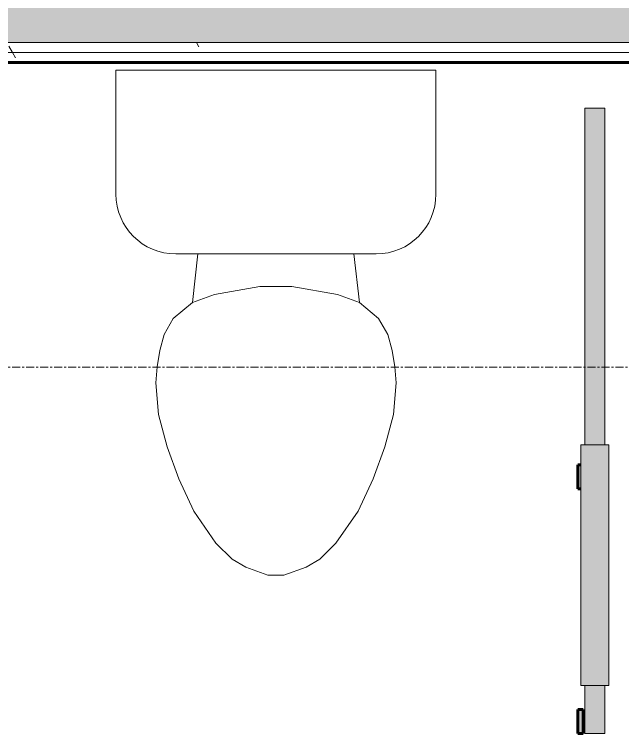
# Model space of a CAD drawing. Header units: inches. Extents: x -4169 to -1846, y 9706 to 12377.
# Drawn here: x -3562.69 to -3524.76, y 10793.35 to 10838.19 of the extents above; entities that cross this region are included whole.
import ezdxf

# ---------------------------------------------------------------- set-up
doc = ezdxf.new("R2010")
doc.units = ezdxf.units.IN
doc.header["$MEASUREMENT"] = 0
doc.linetypes.add('Grid Line 1_2_', pattern=[0.875, 0.5, -0.125, 0.125, -0.125])
for name, color, linetype, lineweight in [('0-1', 7, 'Continuous', 5), ('0-2', 10, 'Continuous', 18), ('A-DOOR-3', 135, 'Continuous', 18), ('A-DOOR-4', 10, 'Continuous', 18), ('A-DOOR-5', 250, 'Continuous', 60), ('A-WALL', 113, 'Continuous', 18), ('A-WALL-PATT-4', 111, 'Continuous', 9), ('I-WALL-3', 2, 'Continuous', 60), ('P-SANR-FIXT-2', 7, 'Continuous', 9), ('S-GRID-1', 1, 'Grid Line 1_2_', 9)]:
    doc.layers.add(name, color=color, linetype=linetype, lineweight=lineweight)
pattern_1 = [(0, (0, 0), (20.48, 5.12), [0.845, -14.515, 0.845, -14.515, -81.92]), (0, (0, 0), (20.48, 5.12), [-30.72, 0.845, -29.875, 0.845, -14.515, -35.84]), (0, (0, 0), (20.48, 5.12), [-76.8, 0.845, -9.395, 0.845, -24.755]), (120, (7.68, 2.56), (-14.67405, 15.1762003), [0.845, -14.515, 0.845, -14.515, -81.92]), (120, (7.68, 2.56), (-14.67405, 15.1762003), [-30.72, 0.845, -29.875, 0.845, -14.515, -35.84]), (120, (7.68, 2.56), (-14.67405, 15.1762003), [-76.8, 0.845, -9.395, 0.845, -24.755]), (240, (10.24, 12.8), (-5.80595, -20.2962003), [0.845, -14.515, 0.845, -14.515, -81.92]), (240, (10.24, 12.8), (-5.80595, -20.2962003), [-30.72, 0.845, -29.875, 0.845, -14.515, -35.84]), (240, (10.24, 12.8), (-5.80595, -20.2962003), [-76.8, 0.845, -9.395, 0.845, -24.755])]

# ---------------------------------------------------------------- blocks, each defined once
blk = doc.blocks.new('Toilet-Domestic-3D - Toilet-Domestic-3D-1352612-ENLARGED RCP - 1ST FLOOR PLAN')
at = {"layer": 'P-SANR-FIXT-2'}
for p, q in [((-9.976, 19.476), (9.976, 19.476)), ((-9.976, 11.75), (-9.976, 19.476)), ((9.976, 19.476), (9.976, 11.75)), ((6.25, 8.024), (-6.25, 8.024)), ((-4.862, 8.024), (-5.209, 5)), ((4.862, 8.024), (5.209, 5)), ((-1, 6), (-3.836, 5.5)), ((1, 6), (-1, 6)), ((3.836, 5.5), (1, 6)), ((-3.836, 5.5), (-5.209, 5)), ((5.209, 5), (3.836, 5.5)), ((-5.209, 5), (-6.401, 4)), ((6.401, 4), (5.209, 5)), ((-6.401, 4), (-6.968, 3)), ((6.968, 3), (6.401, 4)), ((-6.968, 3), (-7.236, 2)), ((7.236, 2), (6.968, 3)), ((-7.236, 2), (-7.413, 0.996)), ((7.413, 0.996), (7.236, 2)), ((-7.413, 0.996), (-7.5, 0)), ((7.5, 0), (7.413, 0.996)), ((-7.5, 0), (-7.326, -1.992)), ((7.326, -1.992), (7.5, 0)), ((-7.326, -1.992), (-6.788, -4)), ((6.788, -4), (7.326, -1.992)), ((-6.788, -4), (-6.06, -6)), ((6.06, -6), (6.788, -4)), ((-6.06, -6), (-5.127, -8)), ((5.127, -8), (6.06, -6)), ((-5.127, -8), (-3.74, -10)), ((3.74, -10), (5.127, -8)), ((-3.74, -10), (-2.74, -11)), ((2.74, -11), (3.74, -10)), ((-2.74, -11), (-1.874, -11.5)), ((1.874, -11.5), (2.74, -11)), ((-1.874, -11.5), (-0.5, -12)), ((0.5, -12), (1.874, -11.5)), ((-0.5, -12), (0.5, -12))]:
    blk.add_line(p, q, dxfattribs=at)
for centre, start, end in [((-6.25, 11.75), 180, 270), ((6.25, 11.75), 270, 360)]:
    blk.add_arc(centre, 3.726, start, end, dxfattribs=at)
blk = doc.blocks.new('Interior_barn_door_18732 - Interior_barn_door_18732 linen closet-2490869-ENLARGED RCP - 1ST FLOOR PLAN')
at = {"layer": 'A-DOOR-3'}
for points in [[(-28.5, 6), (-28.5, 5.674), (-27, 5.674), (-27, 6)], [(-13.234, 5.823), (-11.734, 5.823), (-11.734, 6), (-13.234, 6)], [(-25.5, 4.073), (-10.5, 4.073), (-10.5, 5.823), (-25.5, 5.823)]]:
    blk.add_hatch(color=256, dxfattribs=at).paths.add_polyline_path(points, flags=0)
h = blk.add_hatch(color=256, dxfattribs=at)
h.paths.add_polyline_path([(-28.5, 5.39), (-28.5, 4.948), (-25.5, 4.948), (-25.5, 5.573), (-28.5, 5.552), (-28.5, 5.489)], flags=0)
h.paths.add_polyline_path([(-10.5, 5.523), (-10.5, 4.948), (10.5, 4.948), (10.5, 5.573), (-10.5, 5.552)], flags=0)
h = blk.add_hatch(color=256, dxfattribs=at)
h.paths.add_polyline_path([(-28.5, 4.323), (-25.5, 4.344), (-25.5, 4.948), (-28.5, 4.948), (-28.5, 4.344)], flags=0)
h.paths.add_polyline_path([(-10.5, 4.506), (-10.5, 4.323), (10.5, 4.344), (10.5, 4.948), (-10.5, 4.948), (-10.5, 4.576)], flags=0)
at = {"layer": 'A-DOOR-4'}
for p, q in [((-28.5, 5.573), (-25.5, 5.573)), ((-28.5, 5.573), (-28.5, 4.948)), ((-25.5, 4.073), (-25.5, 5.823)), ((-25.5, 5.823), (-10.5, 5.823)), ((-10.5, 5.823), (-10.5, 4.073)), ((-10.5, 5.573), (10.5, 5.573)), ((10.5, 4.948), (10.5, 5.573)), ((-28.5, 4.948), (-28.5, 4.323)), ((10.5, 4.323), (10.5, 4.948)), ((-25.5, 4.323), (-28.5, 4.323)), ((-10.5, 4.073), (-25.5, 4.073)), ((10.5, 4.323), (-10.5, 4.323))]:
    blk.add_line(p, q, dxfattribs=at)
at = {"layer": 'A-DOOR-5'}
for p, q in [((-28.5, 6), (-28.5, 5.674)), ((-27, 6), (-28.5, 6)), ((-27, 5.674), (-27, 6)), ((-13.234, 6), (-13.234, 5.823)), ((-11.734, 6), (-13.234, 6)), ((-11.734, 5.823), (-11.734, 6)), ((-28.5, 5.674), (-27, 5.674))]:
    blk.add_line(p, q, dxfattribs=at)
blk = doc.blocks.new('CTR - 1st Phase - Unit Layouts_rvt-1-ENLARGED RCP - 1ST FLOOR PLAN')
at = {"layer": '0-2'}
blk.add_blockref('Toilet-Domestic-3D - Toilet-Domestic-3D-1352612-ENLARGED RCP - 1ST FLOOR PLAN', (-3546.374, 10815.23), dxfattribs=at)
at = {"layer": '0-2', "rotation": 90.0000000000267}
blk.add_blockref('Interior_barn_door_18732 - Interior_barn_door_18732 linen closet-2490869-ENLARGED RCP - 1ST FLOOR PLAN', (-3521.549, 10821.853), dxfattribs=at)
blk = doc.blocks.new('CTR - 1st Phase - Shell_rvt-1-ENLARGED RCP - 1ST FLOOR PLAN')
at = {"layer": 'S-GRID-1'}
blk.add_line((-1846.456, 10816.189), (-4136.464, 10816.189), dxfattribs=at)

msp = doc.modelspace()

# ---------------------------------------------------------------- hatches: boundary and pattern name
at = {"layer": 'A-WALL-PATT-4'}
h = msp.add_hatch(dxfattribs=at)
h.set_pattern_fill('FP_12', color=256, style=0, pattern_type=2)
h.set_pattern_definition([(161.57, (0.32, 0.32), (-2.560496185, -0.000537386), [0, -18.214, 2.022, 0]), (18.43, (-0.32, 0.32), (-2.560496185, 0.000537386), [0, -18.214, 2.022, 0]), (108.43, (0.32, 0.32), (1.27922091, -6.400876726), [6.07, -14.166]), (71.57, (-0.32, 0.32), (1.27922091, 6.400876726), [6.07, -14.166])])
h.paths.add_polyline_path([(-3531.716, 10836.439), (-3486.674, 10836.439), (-3486.674, 10839.939), (-3822.724, 10839.939), (-3822.724, 10836.439), (-3558.059, 10836.439)], flags=0)
h = msp.add_hatch(dxfattribs=at)
h.set_pattern_fill('FP_1', color=256, style=0, pattern_type=2)
h.set_pattern_definition(pattern_1)
h.paths.add_polyline_path([(-3490.008, 10835.814), (-3487.299, 10835.814), (-3487.299, 10836.439), (-3822.724, 10836.439), (-3822.724, 10835.814), (-3497.95, 10835.814)], flags=0)
h = msp.add_hatch(dxfattribs=at)
h.set_pattern_fill('FP_1', color=256, style=0, pattern_type=2)
h.set_pattern_definition(pattern_1)
h.paths.add_polyline_path([(-3556.35, 10835.189), (-3487.924, 10835.189), (-3487.924, 10835.814), (-3822.724, 10835.814), (-3822.724, 10835.189), (-3557.48, 10835.189)], flags=0)

# ---------------------------------------------------------------- linework, layer by layer
at = {"layer": 'A-WALL'}
for p, q in [((-3822.724, 10836.439), (-3486.674, 10836.439)), ((-3822.724, 10835.814), (-3487.299, 10835.814))]:
    msp.add_line(p, q, dxfattribs=at)
at = {"layer": 'I-WALL-3'}
msp.add_line((-3487.924, 10835.189), (-3822.724, 10835.189), dxfattribs=at)

# ---------------------------------------------------------------- block references
at = {"layer": '0-1'}
for name in ['CTR - 1st Phase - Shell_rvt-1-ENLARGED RCP - 1ST FLOOR PLAN', 'CTR - 1st Phase - Unit Layouts_rvt-1-ENLARGED RCP - 1ST FLOOR PLAN']:
    msp.add_blockref(name, (0, 0), dxfattribs=at)

doc.saveas('drawing.dxf')
